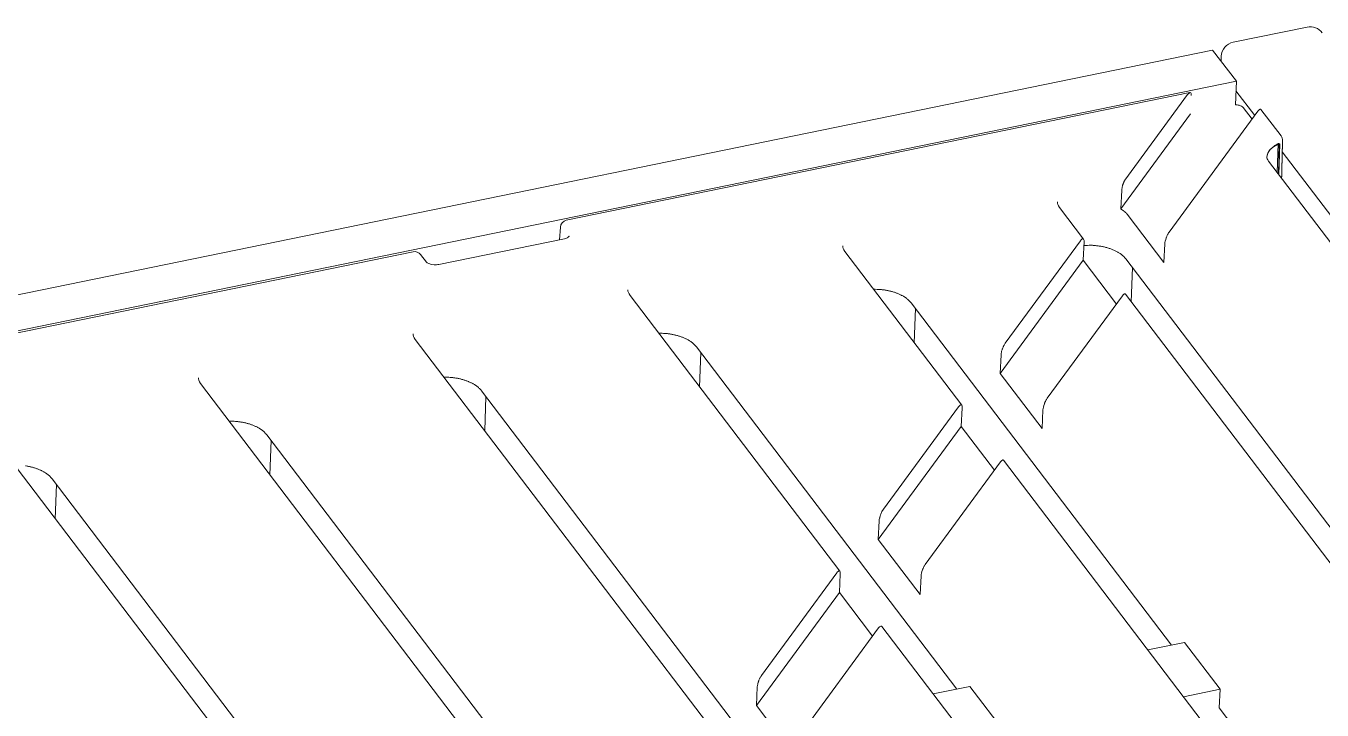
# Model space of a CAD drawing. Header units: millimetres. Extents: x 4267 to 8467, y 166 to 3136.
# Drawn here: x 5481.6 to 5560.8, y 2054.9 to 2096.7 of the extents above; entities that cross this region are included whole.
import ezdxf

# ---------------------------------------------------------------- set-up
doc = ezdxf.new("R2010")
doc.units = ezdxf.units.MM

msp = doc.modelspace()

# ---------------------------------------------------------------- linework, layer by layer
at = {"linetype": 'Continuous', "lineweight": 5}
for p, q in [((5559.907, 2096.669, 326.374), (5555.381, 2095.743, 326.374)), ((5135.581, 2009.621, 326.374), (5554.128, 2095.268, 326.374)), ((5554.128, 2095.268, 326.374), (5555.578, 2093.362, 326.374)), ((5554.652, 2094.886, 326.374), (5554.639, 2094.596, 326.374)), ((5137.031, 2007.715, 326.374), (5555.578, 2093.362, 326.374)), ((5555.578, 2093.362, 326.374), (5555.519, 2091.918, 326.374)), ((5552.734, 2092.665, 326.374), (5514.621, 2084.866, 326.374)), ((5548.77, 2087.328, 326.374), (5552.601, 2092.548, 326.374)), ((5555.554, 2092.778, 326.374), (5556.7, 2091.272, 326.374)), ((5556, 2091.752, 326.374), (5556.535, 2091.048, 326.374)), ((5558.307, 2090.021, 326.374), (5557.082, 2091.63, 326.374)), ((5552.775, 2091.367, 326.374), (5548.512, 2085.559, 326.374)), ((5556.891, 2091.532, 326.374), (5551.464, 2084.14, 326.374)), ((5558.07, 2087.787, 326.374), (5558.133, 2089.552, 326.374)), ((5558.149, 2087.683, 326.374), (5558.197, 2089.564, 326.374)), ((5558.227, 2089.543, 326.374), (5558.175, 2087.649, 326.374)), ((5593.318, 2041.472, 326.374), (5557.544, 2088.478, 326.374)), ((5558.384, 2089.06, 326.374), (5564.118, 2081.525, 326.374)), ((5548.512, 2085.559, 326.374), (5548.569, 2086.701, 326.374)), ((5546.242, 2083.716, 326.374), (5544.775, 2085.644, 326.374)), ((5514.258, 2084.454, 326.374), (5514.197, 2083.678, 326.374)), ((5551.151, 2082.295, 326.374), (5548.963, 2085.169, 326.374)), ((5514.508, 2083.742, 326.374), (5506.82, 2082.168, 326.374)), ((5505.258, 2082.95, 326.374), (5478.617, 2077.498, 326.374)), ((5538.793, 2073.569, 326.374), (5531.647, 2082.958, 326.374)), ((5541.452, 2077.36, 326.374), (5546.049, 2083.621, 326.374)), ((5546.267, 2083.565, 326.374), (5546.21, 2082.424, 326.374)), ((5551.208, 2083.436, 326.374), (5551.151, 2082.295, 326.374)), ((5506.075, 2082.302, 326.374), (5505.713, 2082.779, 326.374)), ((5546.21, 2082.424, 326.374), (5541.138, 2075.515, 326.374)), ((5546.21, 2082.424, 326.374), (5548.243, 2079.752, 326.374)), ((5564.742, 2061.596, 326.374), (5548.83, 2082.504, 326.374)), ((5549.224, 2081.986, 326.374), (5549.152, 2079.893, 326.374)), ((5531.344, 2063.421, 326.374), (5518.52, 2080.271, 326.374)), ((5551.614, 2058.91, 326.374), (5535.702, 2079.818, 326.374)), ((5548.611, 2080.254, 326.374), (5544.015, 2073.993, 326.374)), ((5580.257, 2039.021, 326.374), (5548.803, 2080.351, 326.374)), ((5535.964, 2079.474, 326.374), (5535.892, 2077.381, 326.374)), ((5523.894, 2053.274, 326.374), (5505.392, 2077.585, 326.374)), ((5538.486, 2056.223, 326.374), (5522.575, 2077.131, 326.374)), ((5522.836, 2076.788, 326.374), (5522.764, 2074.694, 326.374)), ((5541.138, 2075.515, 326.374), (5541.195, 2076.656, 326.374)), ((5543.701, 2072.147, 326.374), (5541.138, 2075.515, 326.374)), ((5516.445, 2043.126, 326.374), (5492.265, 2074.899, 326.374)), ((5525.359, 2053.537, 326.374), (5509.447, 2074.445, 326.374)), ((5509.708, 2074.101, 326.374), (5509.636, 2072.008, 326.374)), ((5534.003, 2067.213, 326.374), (5538.599, 2073.474, 326.374)), ((5538.818, 2073.417, 326.374), (5538.761, 2072.276, 326.374)), ((5543.758, 2073.288, 326.374), (5543.701, 2072.147, 326.374)), ((5508.996, 2032.979, 326.374), (5479.137, 2072.213, 326.374)), ((5538.761, 2072.276, 326.374), (5533.689, 2065.367, 326.374)), ((5538.761, 2072.276, 326.374), (5540.794, 2069.605, 326.374)), ((5512.231, 2050.851, 326.374), (5496.319, 2071.759, 326.374)), ((5496.581, 2071.415, 326.374), (5496.509, 2069.322, 326.374)), ((5567.13, 2036.335, 326.374), (5541.354, 2070.204, 326.374)), ((5541.162, 2070.106, 326.374), (5536.566, 2063.845, 326.374)), ((5499.104, 2048.165, 326.374), (5483.192, 2069.073, 326.374)), ((5483.453, 2068.729, 326.374), (5483.381, 2066.636, 326.374)), ((5533.689, 2065.367, 326.374), (5533.746, 2066.509, 326.374)), ((5536.252, 2062, 326.374), (5533.689, 2065.367, 326.374)), ((5526.554, 2057.065, 326.374), (5531.15, 2063.326, 326.374)), ((5531.369, 2063.27, 326.374), (5531.312, 2062.129, 326.374)), ((5536.309, 2063.141, 326.374), (5536.252, 2062, 326.374)), ((5531.312, 2062.129, 326.374), (5526.24, 2055.22, 326.374)), ((5531.312, 2062.129, 326.374), (5533.345, 2059.457, 326.374)), ((5533.713, 2059.959, 326.374), (5528.879, 2053.374, 326.374)), ((5554.002, 2033.648, 326.374), (5533.906, 2060.054, 326.374)), ((5550.173, 2058.615, 326.374), (5552.413, 2059.073, 326.374)), ((5552.413, 2059.073, 326.374), (5554.588, 2056.216, 326.374)), ((5526.24, 2055.22, 326.374), (5526.297, 2056.361, 326.374)), ((5537.046, 2055.929, 326.374), (5539.285, 2056.387, 326.374)), ((5539.285, 2056.387, 326.374), (5541.46, 2053.53, 326.374)), ((5554.588, 2056.216, 326.374), (5552.348, 2055.757, 326.374)), ((5554.531, 2055.077, 326.374), (5554.588, 2056.216, 326.374)), ((5528.803, 2051.852, 326.374), (5526.24, 2055.22, 326.374)), ((5569.422, 2035.511, 326.374), (5554.531, 2055.077, 326.374))]:
    msp.add_line(p, q, dxfattribs=at)
for points in [[(5558.344, 2087.426), (5558.346, 2087.484, -0.000001), (5558.347, 2087.542, -0.000001), (5558.349, 2087.6, -0.000001), (5558.35, 2087.657, -0.000001), (5558.351, 2087.715, -0.000001), (5558.353, 2087.773, -0.000001), (5558.354, 2087.83, -0.000001), (5558.356, 2087.888, -0.000001), (5558.357, 2087.946, -0.000001), (5558.358, 2088.004, -0.000001), (5558.36, 2088.061, -0.000001), (5558.361, 2088.119, -0.000001), (5558.362, 2088.177, -0.000001), (5558.364, 2088.234, -0.000001), (5558.365, 2088.292, -0.000001), (5558.367, 2088.35, -0.000001), (5558.368, 2088.407, -0.000001), (5558.369, 2088.465, -0.000001), (5558.371, 2088.523, -0.000001), (5558.372, 2088.581, -0.000001), (5558.374, 2088.638, -0.000001), (5558.375, 2088.696, -0.000001), (5558.376, 2088.754, -0.000001), (5558.378, 2088.811, -0.000001), (5558.379, 2088.869, -0.000001), (5558.38, 2088.927, -0.000001), (5558.382, 2088.984, -0.000001), (5558.383, 2089.042, -0.000001), (5558.385, 2089.1, -0.000001), (5558.386, 2089.157, -0.000001), (5558.387, 2089.214, -0.000001), (5558.389, 2089.272, -0.000001), (5558.39, 2089.332, -0.000001), (5558.392, 2089.388, 0), (5558.393, 2089.438, -0.000001), (5558.394, 2089.503, -0.000002), (5558.397, 2089.603, -0.000001), (5558.4, 2089.733, -0.000001)], [(5558.4, 2089.733), (5558.4, 2089.733, -0.000008), (5558.4, 2089.733, -0.000008), (5558.4, 2089.733, -0.000008), (5558.4, 2089.733, -0.000008), (5558.4, 2089.733, -0.000008), (5558.4, 2089.733, -0.000008), (5558.4, 2089.733, -0.000008), (5558.4, 2089.733, -0.000008), (5558.4, 2089.733, -0.000008), (5558.4, 2089.733, -0.000008), (5558.4, 2089.733, -0.000008), (5558.4, 2089.733, -0.000008), (5558.4, 2089.733, -0.000008), (5558.4, 2089.733, -0.000008), (5558.4, 2089.733, -0.000008), (5558.4, 2089.733, -0.000008), (5558.4, 2089.733, -0.000008), (5558.4, 2089.733, -0.000009), (5558.4, 2089.733, -0.000008), (5558.4, 2089.733, -0.000008), (5558.4, 2089.733, -0.000009), (5558.4, 2089.733, -0.00001), (5558.4, 2089.733, -0.000008), (5558.4, 2089.733, -0.000003), (5558.4, 2089.733, -0.000011), (5558.4, 2089.733, -0.000019), (5558.4, 2089.733, -0.000009), (5558.4, 2089.733, -0.000005)], [(5548.963, 2085.169), (5548.952, 2085.184, 0.003726), (5548.941, 2085.198, 0.003688), (5548.929, 2085.212, 0.003646), (5548.917, 2085.226, 0.003606), (5548.905, 2085.24, 0.003563), (5548.892, 2085.254, 0.003521), (5548.88, 2085.268, 0.003476), (5548.867, 2085.281, 0.003433), (5548.854, 2085.295, 0.003388), (5548.84, 2085.308, 0.003344), (5548.826, 2085.322, 0.003298), (5548.812, 2085.335, 0.003252), (5548.798, 2085.348, 0.003208), (5548.783, 2085.362, 0.003168), (5548.768, 2085.375, 0.003114), (5548.753, 2085.387, 0.003051), (5548.738, 2085.4, 0.003031), (5548.722, 2085.413, 0.003046), (5548.706, 2085.426, 0.002913), (5548.69, 2085.438, 0.002681), (5548.673, 2085.451, 0.002914), (5548.656, 2085.463, 0.003414), (5548.639, 2085.476, 0.002544), (5548.622, 2085.488, 0.000865), (5548.607, 2085.499, 0.003522), (5548.586, 2085.512, 0.005872), (5548.554, 2085.533, 0.002792), (5548.512, 2085.559, 0.00146)], [(5514.673, 2083.797), (5514.677, 2083.799, 0.002249), (5514.681, 2083.802, 0.002282), (5514.685, 2083.804, 0.002308), (5514.689, 2083.806, 0.002325), (5514.693, 2083.809, 0.002347), (5514.697, 2083.811, 0.00237), (5514.701, 2083.813, 0.002394), (5514.705, 2083.816, 0.002416), (5514.709, 2083.818, 0.002441), (5514.712, 2083.821, 0.002464), (5514.716, 2083.823, 0.00249), (5514.72, 2083.826, 0.002514), (5514.723, 2083.828, 0.002541), (5514.727, 2083.831, 0.002566), (5514.73, 2083.833, 0.002593), (5514.734, 2083.836, 0.002619), (5514.737, 2083.838, 0.002648), (5514.74, 2083.841, 0.002675), (5514.744, 2083.844, 0.002704), (5514.747, 2083.846, 0.002733), (5514.75, 2083.849, 0.002763), (5514.753, 2083.852, 0.00279), (5514.757, 2083.854, 0.002823), (5514.76, 2083.857, 0.002858), (5514.763, 2083.86, 0.002884), (5514.765, 2083.863, 0.002897), (5514.768, 2083.865, 0.002955), (5514.771, 2083.868, 0.003047), (5514.774, 2083.871, 0.002996), (5514.777, 2083.874, 0.002827), (5514.779, 2083.877, 0.003152), (5514.782, 2083.879, 0.003801), (5514.785, 2083.882, 0.002927), (5514.787, 2083.885, 0.001018), (5514.789, 2083.888, 0.004175), (5514.792, 2083.891, 0.007343), (5514.796, 2083.896, 0.003663), (5514.801, 2083.903, 0.001959)], [(5514.705, 2083.817), (5514.707, 2083.818, 0.00159), (5514.709, 2083.82, 0.001604), (5514.711, 2083.821, 0.001616), (5514.713, 2083.823, 0.001627), (5514.715, 2083.824, 0.001639), (5514.717, 2083.826, 0.00165), (5514.719, 2083.828, 0.001663), (5514.721, 2083.829, 0.001674), (5514.723, 2083.831, 0.001687), (5514.725, 2083.832, 0.001699), (5514.727, 2083.834, 0.001712), (5514.728, 2083.836, 0.001724), (5514.73, 2083.837, 0.001738), (5514.732, 2083.839, 0.00175), (5514.734, 2083.841, 0.001764), (5514.736, 2083.842, 0.001777), (5514.738, 2083.844, 0.00179), (5514.739, 2083.846, 0.001803), (5514.741, 2083.847, 0.001818), (5514.743, 2083.849, 0.001831), (5514.745, 2083.851, 0.001845), (5514.746, 2083.852, 0.001858), (5514.748, 2083.854, 0.001874), (5514.75, 2083.856, 0.001891), (5514.751, 2083.857, 0.001901), (5514.753, 2083.859, 0.001904), (5514.755, 2083.861, 0.001935), (5514.756, 2083.863, 0.001989), (5514.758, 2083.864, 0.001948), (5514.759, 2083.866, 0.001832), (5514.761, 2083.868, 0.002037), (5514.762, 2083.87, 0.002449), (5514.764, 2083.871, 0.001876), (5514.765, 2083.873, 0.000647), (5514.766, 2083.875, 0.002669), (5514.768, 2083.877, 0.004662), (5514.77, 2083.88, 0.002309), (5514.774, 2083.884, 0.001231)], [(5514.801, 2083.903), (5514.798, 2083.901, 0.003242), (5514.795, 2083.899, 0.003257), (5514.791, 2083.897, 0.003269), (5514.788, 2083.894, 0.003279), (5514.785, 2083.892, 0.003291), (5514.781, 2083.89, 0.0033), (5514.778, 2083.888, 0.00331), (5514.775, 2083.885, 0.003319), (5514.772, 2083.883, 0.003328), (5514.769, 2083.88, 0.003336), (5514.766, 2083.878, 0.003343), (5514.763, 2083.875, 0.003347), (5514.76, 2083.873, 0.003356), (5514.757, 2083.87, 0.003367), (5514.754, 2083.868, 0.003364), (5514.751, 2083.865, 0.003348), (5514.748, 2083.863, 0.00338), (5514.746, 2083.86, 0.003449), (5514.743, 2083.857, 0.003357), (5514.74, 2083.854, 0.00314), (5514.738, 2083.852, 0.003459), (5514.735, 2083.849, 0.004112), (5514.732, 2083.846, 0.003137), (5514.73, 2083.843, 0.001107), (5514.728, 2083.841, 0.004395), (5514.725, 2083.837, 0.007552), (5514.721, 2083.832, 0.003712), (5514.716, 2083.825, 0.001975)], [(5505.258, 2082.95), (5505.258, 2082.95, 0.000016), (5505.258, 2082.95, 0.000016), (5505.258, 2082.95, 0.000016), (5505.258, 2082.95, 0.000016), (5505.258, 2082.95, 0.000016), (5505.258, 2082.95, 0.000016), (5505.258, 2082.95, 0.000016), (5505.258, 2082.95, 0.000016), (5505.258, 2082.95, 0.000016), (5505.258, 2082.95, 0.000016), (5505.258, 2082.95, 0.000016), (5505.258, 2082.95, 0.000016), (5505.258, 2082.95, 0.000016), (5505.258, 2082.95, 0.000016), (5505.258, 2082.95, 0.000016), (5505.258, 2082.95, 0.000016), (5505.258, 2082.95, 0.000016), (5505.258, 2082.95, 0.000017), (5505.258, 2082.95, 0.000016), (5505.258, 2082.95, 0.000015), (5505.258, 2082.95, 0.000017), (5505.258, 2082.95, 0.00002), (5505.258, 2082.95, 0.000015), (5505.258, 2082.95, 0.000005), (5505.258, 2082.95, 0.000021), (5505.258, 2082.95, 0.000037), (5505.258, 2082.95, 0.000018), (5505.258, 2082.95, 0.00001)], [(5548.83, 2082.504), (5548.791, 2082.553, 0.013784), (5548.747, 2082.601, 0.012477), (5548.7, 2082.65, 0.011678), (5548.648, 2082.698, 0.011501), (5548.592, 2082.745, 0.011076), (5548.531, 2082.792, 0.010637), (5548.466, 2082.838, 0.010167), (5548.397, 2082.883, 0.009824), (5548.324, 2082.927, 0.009425), (5548.246, 2082.969, 0.009105), (5548.165, 2083.01, 0.008753), (5548.08, 2083.049, 0.008471), (5547.991, 2083.086, 0.00818), (5547.9, 2083.121, 0.007953), (5547.805, 2083.154, 0.00769), (5547.708, 2083.184, 0.00745), (5547.608, 2083.212, 0.007306), (5547.506, 2083.237, 0.00726), (5547.402, 2083.26, 0.006926), (5547.298, 2083.28, 0.006401), (5547.193, 2083.297, 0.006856), (5547.086, 2083.311, 0.007896), (5546.976, 2083.322, 0.006087), (5546.872, 2083.331, 0.002462), (5546.779, 2083.338, 0.008141), (5546.661, 2083.34, 0.01379), (5546.485, 2083.336, 0.00702), (5546.255, 2083.327, 0.003829)], [(5535.702, 2079.818), (5535.667, 2079.862, 0.012486), (5535.628, 2079.906, 0.011398), (5535.586, 2079.95, 0.010734), (5535.54, 2079.994, 0.010589), (5535.49, 2080.037, 0.010234), (5535.437, 2080.08, 0.009866), (5535.38, 2080.123, 0.009467), (5535.32, 2080.164, 0.009175), (5535.256, 2080.205, 0.008829), (5535.189, 2080.245, 0.008551), (5535.118, 2080.283, 0.00824), (5535.045, 2080.32, 0.00799), (5534.968, 2080.356, 0.007726), (5534.888, 2080.39, 0.007521), (5534.805, 2080.422, 0.007275), (5534.72, 2080.453, 0.007049), (5534.633, 2080.482, 0.006912), (5534.543, 2080.508, 0.006873), (5534.452, 2080.533, 0.006538), (5534.359, 2080.555, 0.006021), (5534.265, 2080.576, 0.006461), (5534.169, 2080.593, 0.007463), (5534.07, 2080.609, 0.005682), (5533.976, 2080.622, 0.002193), (5533.891, 2080.633, 0.007661), (5533.783, 2080.642, 0.012902), (5533.617, 2080.649, 0.006433), (5533.401, 2080.654, 0.00346)], [(5522.575, 2077.131), (5522.539, 2077.176, 0.012486), (5522.5, 2077.22, 0.011398), (5522.458, 2077.264, 0.010734), (5522.412, 2077.308, 0.010589), (5522.362, 2077.351, 0.010234), (5522.309, 2077.394, 0.009866), (5522.253, 2077.436, 0.009467), (5522.192, 2077.478, 0.009175), (5522.128, 2077.519, 0.008829), (5522.061, 2077.558, 0.008551), (5521.991, 2077.597, 0.00824), (5521.917, 2077.634, 0.00799), (5521.84, 2077.669, 0.007726), (5521.76, 2077.704, 0.007521), (5521.678, 2077.736, 0.007275), (5521.593, 2077.767, 0.007049), (5521.505, 2077.795, 0.006912), (5521.416, 2077.822, 0.006873), (5521.324, 2077.847, 0.006538), (5521.231, 2077.869, 0.006021), (5521.138, 2077.889, 0.006461), (5521.042, 2077.907, 0.007463), (5520.942, 2077.923, 0.005682), (5520.849, 2077.936, 0.002193), (5520.764, 2077.947, 0.007661), (5520.655, 2077.956, 0.012902), (5520.489, 2077.963, 0.006433), (5520.273, 2077.968, 0.003461)], [(5509.447, 2074.445), (5509.412, 2074.489, 0.012486), (5509.373, 2074.533, 0.011398), (5509.33, 2074.578, 0.010734), (5509.284, 2074.621, 0.010589), (5509.235, 2074.665, 0.010234), (5509.182, 2074.708, 0.009866), (5509.125, 2074.75, 0.009467), (5509.065, 2074.792, 0.009174), (5509.001, 2074.832, 0.008829), (5508.934, 2074.872, 0.008551), (5508.863, 2074.91, 0.00824), (5508.789, 2074.947, 0.00799), (5508.712, 2074.983, 0.007726), (5508.633, 2075.017, 0.007521), (5508.55, 2075.05, 0.007275), (5508.465, 2075.08, 0.007049), (5508.378, 2075.109, 0.006912), (5508.288, 2075.136, 0.006873), (5508.197, 2075.16, 0.006538), (5508.104, 2075.183, 0.006021), (5508.01, 2075.203, 0.006461), (5507.914, 2075.221, 0.007463), (5507.815, 2075.237, 0.005682), (5507.721, 2075.25, 0.002193), (5507.636, 2075.261, 0.007661), (5507.527, 2075.269, 0.012902), (5507.362, 2075.276, 0.006433), (5507.145, 2075.281, 0.003461)], [(5496.319, 2071.759), (5496.284, 2071.803, 0.012486), (5496.245, 2071.847, 0.011398), (5496.203, 2071.891, 0.010734), (5496.157, 2071.935, 0.010589), (5496.107, 2071.979, 0.010234), (5496.054, 2072.022, 0.009866), (5495.997, 2072.064, 0.009467), (5495.937, 2072.105, 0.009174), (5495.873, 2072.146, 0.008829), (5495.806, 2072.186, 0.008551), (5495.736, 2072.224, 0.00824), (5495.662, 2072.261, 0.00799), (5495.585, 2072.297, 0.007726), (5495.505, 2072.331, 0.007521), (5495.423, 2072.363, 0.007275), (5495.338, 2072.394, 0.007049), (5495.25, 2072.423, 0.006912), (5495.161, 2072.449, 0.006873), (5495.069, 2072.474, 0.006538), (5494.976, 2072.497, 0.006021), (5494.883, 2072.517, 0.006461), (5494.786, 2072.535, 0.007463), (5494.687, 2072.55, 0.005682), (5494.594, 2072.564, 0.002193), (5494.508, 2072.574, 0.007661), (5494.4, 2072.583, 0.012902), (5494.234, 2072.59, 0.006433), (5494.018, 2072.595, 0.003461)], [(5483.192, 2069.072), (5483.156, 2069.117, 0.012486), (5483.118, 2069.161, 0.011398), (5483.075, 2069.205, 0.010733), (5483.029, 2069.249, 0.010589), (5482.98, 2069.292, 0.010234), (5482.927, 2069.335, 0.009866), (5482.87, 2069.378, 0.009467), (5482.81, 2069.419, 0.009174), (5482.746, 2069.46, 0.008829), (5482.679, 2069.499, 0.008551), (5482.608, 2069.538, 0.00824), (5482.534, 2069.575, 0.00799), (5482.457, 2069.611, 0.007726), (5482.378, 2069.645, 0.007521), (5482.295, 2069.677, 0.007275), (5482.21, 2069.708, 0.007049), (5482.123, 2069.736, 0.006912), (5482.033, 2069.763, 0.006873), (5481.941, 2069.788, 0.006538), (5481.849, 2069.81, 0.006021), (5481.755, 2069.83, 0.006461), (5481.659, 2069.848, 0.007463), (5481.56, 2069.864, 0.005682)]]:
    msp.add_lwpolyline(points, format="xyb", dxfattribs=at)
for points in [[(5560.817, 2096.327, 326.374), (5560.612, 2096.602, 326.374), (5560.243, 2096.742, 326.374), (5559.907, 2096.669, 326.374)], [(5555.381, 2095.743, 326.374), (5554.983, 2095.667, 326.374), (5554.665, 2095.299, 326.374), (5554.652, 2094.893, 326.374)], [(5554.652, 2094.893, 326.374), (5554.652, 2094.89, 326.374), (5554.652, 2094.888, 326.374), (5554.652, 2094.886, 326.374)], [(5558.4, 2089.734, 326.374), (5558.402, 2089.836, 326.374), (5558.369, 2089.939, 326.374), (5558.307, 2090.021, 326.374)], [(5557.446, 2088.729, 326.374), (5557.455, 2089.051, 326.374), (5557.73, 2089.356, 326.374), (5558.221, 2089.541, 326.374)], [(5558.197, 2089.564, 326.374), (5558.178, 2089.561, 326.374), (5558.153, 2089.556, 326.374), (5558.133, 2089.552, 326.374)], [(5557.544, 2088.478, 326.374), (5557.463, 2088.586, 326.374), (5557.445, 2088.665, 326.374), (5557.446, 2088.729, 326.374)], [(5544.775, 2085.644, 326.374), (5544.669, 2085.785, 326.374), (5544.639, 2085.899, 326.374), (5544.644, 2085.996, 326.374)], [(5514.621, 2084.866, 326.374), (5514.427, 2084.829, 326.374), (5514.27, 2084.652, 326.374), (5514.258, 2084.454, 326.374)], [(5514.705, 2083.817, 326.374), (5514.679, 2083.797, 326.374), (5514.606, 2083.761, 326.374), (5514.509, 2083.741, 326.374)], [(5505.713, 2082.779, 326.374), (5505.61, 2082.916, 326.374), (5505.426, 2082.986, 326.374), (5505.258, 2082.949, 326.374)], [(5531.647, 2082.958, 326.374), (5531.541, 2083.099, 326.374), (5531.512, 2083.212, 326.374), (5531.516, 2083.309, 326.374)], [(5518.52, 2080.271, 326.374), (5518.414, 2080.412, 326.374), (5518.384, 2080.526, 326.374), (5518.388, 2080.623, 326.374)], [(5505.392, 2077.585, 326.374), (5505.286, 2077.726, 326.374), (5505.256, 2077.84, 326.374), (5505.261, 2077.937, 326.374)], [(5492.264, 2074.899, 326.374), (5492.158, 2075.04, 326.374), (5492.129, 2075.153, 326.374), (5492.133, 2075.251, 326.374)]]:
    msp.add_open_spline(points, degree=3, dxfattribs=at)
for points, knots in [([(5552.82, 2092.498, 326.374), (5552.822, 2092.533, 326.374), (5552.82, 2092.563, 326.374), (5552.813, 2092.596, 326.374), (5552.812, 2092.604, 326.374), (5552.799, 2092.643, 326.374), (5552.784, 2092.661, 326.374), (5552.746, 2092.669, 326.374), (5552.728, 2092.665, 326.374), (5552.701, 2092.65, 326.374), (5552.693, 2092.645, 326.374), (5552.66, 2092.619, 326.374), (5552.631, 2092.588, 326.374), (5552.601, 2092.548, 326.374)], [0, 0, 0, 0, 0.1875, 0.1875, 0.25, 0.25, 0.5, 0.5, 0.6875, 0.6875, 0.75, 0.75, 1, 1, 1, 1]), ([(5556, 2091.752, 326.374), (5555.952, 2091.814, 326.374), (5555.86, 2091.867, 326.374), (5555.676, 2091.913, 326.374), (5555.596, 2091.921, 326.374), (5555.519, 2091.918, 326.374)], [0, 0, 0, 0, 0.5, 0.5, 0.8268618, 0.8268618, 0.8268618, 0.8268618]), ([(5557.082, 2091.63, 326.374), (5557.082, 2091.63, 326.374), (5557.081, 2091.632, 326.374), (5557.076, 2091.637, 326.374), (5557.07, 2091.643, 326.374), (5557.062, 2091.647, 326.374), (5557.057, 2091.649, 326.374), (5557.054, 2091.65, 326.374), (5557.043, 2091.652, 326.374), (5557.032, 2091.652, 326.374), (5557.013, 2091.646, 326.374), (5557.006, 2091.643, 326.374), (5556.995, 2091.637, 326.374), (5556.99, 2091.634, 326.374), (5556.983, 2091.629, 326.374), (5556.98, 2091.627, 326.374), (5556.978, 2091.626, 326.374), (5556.977, 2091.624, 326.374), (5556.958, 2091.611, 326.374), (5556.93, 2091.586, 326.374), (5556.891, 2091.532, 326.374)], [0.3591958, 0.3591958, 0.3591958, 0.3591958, 0.375, 0.375, 0.4375, 0.46875, 0.46875, 0.5, 0.5, 0.625, 0.625, 0.6875, 0.6875, 0.71875, 0.734375, 0.7421875, 0.7421875, 0.75, 0.75, 1, 1, 1, 1]), ([(5558.133, 2089.552, 326.374), (5558.129, 2089.548, 326.374), (5558.124, 2089.546, 326.374), (5557.94, 2089.443, 326.374), (5557.902, 2089.406, 326.374), (5557.576, 2089.157, 326.374), (5557.454, 2088.949, 326.374), (5557.445, 2088.735, 326.374)], [0.0147556, 0.0147556, 0.0147556, 0.0147556, 0.0195567, 0.0195567, 0.2229107, 0.2229107, 0.6811202, 0.6811202, 0.6811202, 0.6811202]), ([(5548.569, 2086.701, 326.374), (5548.571, 2086.745, 326.374), (5548.577, 2086.798, 326.374), (5548.594, 2086.888, 326.374), (5548.601, 2086.919, 326.374), (5548.614, 2086.968, 326.374), (5548.618, 2086.984, 326.374), (5548.626, 2087.009, 326.374), (5548.63, 2087.021, 326.374), (5548.634, 2087.034, 326.374), (5548.636, 2087.042, 326.374), (5548.638, 2087.048, 326.374), (5548.645, 2087.071, 326.374), (5548.654, 2087.095, 326.374), (5548.669, 2087.135, 326.374), (5548.675, 2087.149, 326.374), (5548.687, 2087.179, 326.374), (5548.694, 2087.193, 326.374), (5548.733, 2087.276, 326.374), (5548.756, 2087.31, 326.374), (5548.77, 2087.328, 326.374)], [0, 0, 0, 0, 0.25, 0.25, 0.375, 0.375, 0.4375, 0.4375, 0.46875, 0.484375, 0.484375, 0.5, 0.5, 0.625, 0.625, 0.6875, 0.6875, 0.75, 0.75, 1, 1, 1, 1]), ([(5546.048, 2083.621, 326.374), (5546.068, 2083.649, 326.374), (5546.086, 2083.668, 326.374), (5546.107, 2083.69, 326.374), (5546.114, 2083.696, 326.374), (5546.122, 2083.704, 326.374), (5546.126, 2083.707, 326.374), (5546.131, 2083.711, 326.374), (5546.132, 2083.712, 326.374), (5546.134, 2083.713, 326.374), (5546.134, 2083.713, 326.374), (5546.151, 2083.726, 326.374), (5546.165, 2083.734, 326.374), (5546.184, 2083.739, 326.374), (5546.19, 2083.74, 326.374), (5546.199, 2083.741, 326.374), (5546.201, 2083.741, 326.374), (5546.206, 2083.74, 326.374), (5546.208, 2083.74, 326.374), (5546.254, 2083.728, 326.374), (5546.272, 2083.659, 326.374), (5546.267, 2083.565, 326.374)], [0, 0, 0, 0, 0.125, 0.125, 0.1875, 0.1875, 0.21875, 0.234375, 0.242188, 0.242188, 0.25, 0.25, 0.375, 0.375, 0.4375, 0.4375, 0.46875, 0.46875, 0.5, 0.5, 1, 1, 1, 1]), ([(5551.464, 2084.14, 326.374), (5551.444, 2084.113, 326.374), (5551.427, 2084.086, 326.374), (5551.405, 2084.048, 326.374), (5551.398, 2084.036, 326.374), (5551.389, 2084.019, 326.374), (5551.384, 2084.011, 326.374), (5551.38, 2084.003, 326.374), (5551.378, 2083.999, 326.374), (5551.377, 2083.997, 326.374), (5551.377, 2083.996, 326.374), (5551.358, 2083.961, 326.374), (5551.343, 2083.928, 326.374), (5551.321, 2083.879, 326.374), (5551.315, 2083.862, 326.374), (5551.305, 2083.838, 326.374), (5551.302, 2083.831, 326.374), (5551.296, 2083.815, 326.374), (5551.294, 2083.808, 326.374), (5551.241, 2083.662, 326.374), (5551.212, 2083.53, 326.374), (5551.208, 2083.436, 326.374)], [0, 0, 0, 0, 0.125, 0.125, 0.1875, 0.1875, 0.21875, 0.234375, 0.242188, 0.242188, 0.25, 0.25, 0.375, 0.375, 0.4375, 0.4375, 0.46875, 0.46875, 0.5, 0.5, 1, 1, 1, 1]), ([(5506.82, 2082.168, 326.374), (5506.741, 2082.155, 326.374), (5506.396, 2082.111, 326.374), (5506.059, 2082.285, 326.374), (5506.075, 2082.302, 326.374)], [0, 0, 0, 0, 0.272685, 1, 1, 1, 1]), ([(5548.803, 2080.352, 326.374), (5548.803, 2080.351, 326.374), (5548.802, 2080.352, 326.374), (5548.798, 2080.358, 326.374), (5548.791, 2080.363, 326.374), (5548.784, 2080.368, 326.374), (5548.779, 2080.37, 326.374), (5548.776, 2080.371, 326.374), (5548.765, 2080.374, 326.374), (5548.754, 2080.374, 326.374), (5548.735, 2080.368, 326.374), (5548.728, 2080.365, 326.374), (5548.717, 2080.359, 326.374), (5548.711, 2080.356, 326.374), (5548.705, 2080.351, 326.374), (5548.702, 2080.349, 326.374), (5548.7, 2080.348, 326.374), (5548.698, 2080.347, 326.374), (5548.68, 2080.333, 326.374), (5548.651, 2080.308, 326.374), (5548.611, 2080.254, 326.374)], [0.3658311, 0.3658311, 0.3658311, 0.3658311, 0.375, 0.375, 0.4375, 0.46875, 0.46875, 0.5, 0.5, 0.625, 0.625, 0.6875, 0.6875, 0.71875, 0.734375, 0.7421875, 0.7421875, 0.75, 0.75, 1, 1, 1, 1]), ([(5541.195, 2076.656, 326.374), (5541.198, 2076.703, 326.374), (5541.205, 2076.759, 326.374), (5541.226, 2076.852, 326.374), (5541.235, 2076.885, 326.374), (5541.25, 2076.935, 326.374), (5541.258, 2076.96, 326.374), (5541.266, 2076.986, 326.374), (5541.272, 2077.003, 326.374), (5541.276, 2077.012, 326.374), (5541.29, 2077.05, 326.374), (5541.302, 2077.082, 326.374), (5541.323, 2077.131, 326.374), (5541.331, 2077.148, 326.374), (5541.343, 2077.173, 326.374), (5541.349, 2077.185, 326.374), (5541.356, 2077.2, 326.374), (5541.359, 2077.206, 326.374), (5541.361, 2077.21, 326.374), (5541.363, 2077.213, 326.374), (5541.383, 2077.251, 326.374), (5541.412, 2077.306, 326.374), (5541.452, 2077.36, 326.374)], [0, 0, 0, 0, 0.25, 0.25, 0.375, 0.375, 0.4375, 0.46875, 0.46875, 0.5, 0.5, 0.625, 0.625, 0.6875, 0.6875, 0.71875, 0.734375, 0.742188, 0.742188, 0.75, 0.75, 1, 1, 1, 1]), ([(5538.599, 2073.474, 326.374), (5538.619, 2073.501, 326.374), (5538.636, 2073.521, 326.374), (5538.658, 2073.543, 326.374), (5538.664, 2073.549, 326.374), (5538.673, 2073.556, 326.374), (5538.677, 2073.56, 326.374), (5538.681, 2073.563, 326.374), (5538.683, 2073.565, 326.374), (5538.684, 2073.566, 326.374), (5538.684, 2073.566, 326.374), (5538.702, 2073.579, 326.374), (5538.716, 2073.586, 326.374), (5538.735, 2073.592, 326.374), (5538.741, 2073.593, 326.374), (5538.749, 2073.593, 326.374), (5538.752, 2073.593, 326.374), (5538.757, 2073.593, 326.374), (5538.759, 2073.592, 326.374), (5538.805, 2073.581, 326.374), (5538.823, 2073.512, 326.374), (5538.818, 2073.417, 326.374)], [0, 0, 0, 0, 0.125, 0.125, 0.1875, 0.1875, 0.21875, 0.234375, 0.242188, 0.242188, 0.25, 0.25, 0.375, 0.375, 0.4375, 0.4375, 0.46875, 0.46875, 0.5, 0.5, 1, 1, 1, 1]), ([(5544.015, 2073.993, 326.374), (5543.995, 2073.966, 326.374), (5543.978, 2073.938, 326.374), (5543.955, 2073.901, 326.374), (5543.949, 2073.889, 326.374), (5543.939, 2073.872, 326.374), (5543.935, 2073.864, 326.374), (5543.931, 2073.855, 326.374), (5543.929, 2073.851, 326.374), (5543.927, 2073.849, 326.374), (5543.927, 2073.849, 326.374), (5543.909, 2073.814, 326.374), (5543.893, 2073.78, 326.374), (5543.872, 2073.731, 326.374), (5543.865, 2073.715, 326.374), (5543.856, 2073.691, 326.374), (5543.853, 2073.683, 326.374), (5543.847, 2073.667, 326.374), (5543.844, 2073.661, 326.374), (5543.791, 2073.515, 326.374), (5543.763, 2073.383, 326.374), (5543.758, 2073.288, 326.374)], [0, 0, 0, 0, 0.125, 0.125, 0.1875, 0.1875, 0.21875, 0.234375, 0.242188, 0.242188, 0.25, 0.25, 0.375, 0.375, 0.4375, 0.4375, 0.46875, 0.46875, 0.5, 0.5, 1, 1, 1, 1]), ([(5541.354, 2070.204, 326.374), (5541.354, 2070.204, 326.374), (5541.353, 2070.205, 326.374), (5541.349, 2070.21, 326.374), (5541.342, 2070.216, 326.374), (5541.335, 2070.22, 326.374), (5541.33, 2070.222, 326.374), (5541.327, 2070.223, 326.374), (5541.315, 2070.226, 326.374), (5541.304, 2070.226, 326.374), (5541.285, 2070.22, 326.374), (5541.278, 2070.218, 326.374), (5541.268, 2070.212, 326.374), (5541.262, 2070.208, 326.374), (5541.255, 2070.204, 326.374), (5541.252, 2070.202, 326.374), (5541.25, 2070.2, 326.374), (5541.249, 2070.199, 326.374), (5541.23, 2070.185, 326.374), (5541.202, 2070.161, 326.374), (5541.162, 2070.106, 326.374)], [0.3658317, 0.3658317, 0.3658317, 0.3658317, 0.375, 0.375, 0.4375, 0.46875, 0.46875, 0.5, 0.5, 0.625, 0.625, 0.6875, 0.6875, 0.71875, 0.734375, 0.7421875, 0.7421875, 0.75, 0.75, 1, 1, 1, 1]), ([(5533.746, 2066.509, 326.374), (5533.749, 2066.557, 326.374), (5533.756, 2066.611, 326.374), (5533.773, 2066.686, 326.374), (5533.777, 2066.704, 326.374), (5533.795, 2066.77, 326.374), (5533.81, 2066.821, 326.374), (5533.854, 2066.941, 326.374), (5533.883, 2067.006, 326.374), (5533.922, 2067.082, 326.374), (5533.929, 2067.094, 326.374), (5533.958, 2067.147, 326.374), (5533.98, 2067.182, 326.374), (5534.003, 2067.213, 326.374)], [0, 0, 0, 0, 0.25, 0.25, 0.3125, 0.3125, 0.5, 0.5, 0.75, 0.75, 0.8125, 0.8125, 1, 1, 1, 1]), ([(5536.566, 2063.845, 326.374), (5536.546, 2063.818, 326.374), (5536.528, 2063.791, 326.374), (5536.506, 2063.753, 326.374), (5536.499, 2063.741, 326.374), (5536.49, 2063.724, 326.374), (5536.486, 2063.716, 326.374), (5536.481, 2063.708, 326.374), (5536.479, 2063.704, 326.374), (5536.478, 2063.702, 326.374), (5536.478, 2063.701, 326.374), (5536.46, 2063.666, 326.374), (5536.444, 2063.633, 326.374), (5536.423, 2063.583, 326.374), (5536.416, 2063.567, 326.374), (5536.407, 2063.543, 326.374), (5536.404, 2063.536, 326.374), (5536.398, 2063.52, 326.374), (5536.395, 2063.513, 326.374), (5536.342, 2063.367, 326.374), (5536.314, 2063.235, 326.374), (5536.309, 2063.141, 326.374)], [0, 0, 0, 0, 0.125, 0.125, 0.1875, 0.1875, 0.21875, 0.234375, 0.242188, 0.242188, 0.25, 0.25, 0.375, 0.375, 0.4375, 0.4375, 0.46875, 0.46875, 0.5, 0.5, 1, 1, 1, 1]), ([(5531.15, 2063.326, 326.374), (5531.17, 2063.354, 326.374), (5531.187, 2063.373, 326.374), (5531.209, 2063.395, 326.374), (5531.215, 2063.401, 326.374), (5531.224, 2063.409, 326.374), (5531.228, 2063.412, 326.374), (5531.232, 2063.416, 326.374), (5531.234, 2063.417, 326.374), (5531.235, 2063.418, 326.374), (5531.235, 2063.418, 326.374), (5531.252, 2063.431, 326.374), (5531.267, 2063.439, 326.374), (5531.286, 2063.444, 326.374), (5531.292, 2063.445, 326.374), (5531.3, 2063.446, 326.374), (5531.303, 2063.446, 326.374), (5531.308, 2063.445, 326.374), (5531.31, 2063.445, 326.374), (5531.355, 2063.433, 326.374), (5531.373, 2063.364, 326.374), (5531.369, 2063.27, 326.374)], [0, 0, 0, 0, 0.125, 0.125, 0.1875, 0.1875, 0.21875, 0.234375, 0.242188, 0.242188, 0.25, 0.25, 0.375, 0.375, 0.4375, 0.4375, 0.46875, 0.46875, 0.5, 0.5, 1, 1, 1, 1]), ([(5533.713, 2059.959, 326.374), (5533.736, 2059.99, 326.374), (5533.757, 2060.015, 326.374), (5533.785, 2060.041, 326.374), (5533.792, 2060.046, 326.374), (5533.829, 2060.074, 326.374), (5533.854, 2060.082, 326.374), (5533.887, 2060.074, 326.374), (5533.896, 2060.067, 326.374), (5533.906, 2060.054, 326.374)], [0, 0, 0, 0, 0.1875, 0.1875, 0.25, 0.25, 0.5, 0.5, 0.6314129, 0.6314129, 0.6314129, 0.6314129]), ([(5526.297, 2056.361, 326.374), (5526.299, 2056.408, 326.374), (5526.307, 2056.464, 326.374), (5526.328, 2056.557, 326.374), (5526.336, 2056.59, 326.374), (5526.351, 2056.64, 326.374), (5526.359, 2056.665, 326.374), (5526.368, 2056.691, 326.374), (5526.374, 2056.708, 326.374), (5526.377, 2056.717, 326.374), (5526.391, 2056.755, 326.374), (5526.404, 2056.787, 326.374), (5526.425, 2056.836, 326.374), (5526.432, 2056.853, 326.374), (5526.444, 2056.878, 326.374), (5526.45, 2056.89, 326.374), (5526.457, 2056.905, 326.374), (5526.461, 2056.911, 326.374), (5526.463, 2056.915, 326.374), (5526.464, 2056.918, 326.374), (5526.484, 2056.956, 326.374), (5526.514, 2057.011, 326.374), (5526.554, 2057.065, 326.374)], [0, 0, 0, 0, 0.25, 0.25, 0.375, 0.375, 0.4375, 0.46875, 0.46875, 0.5, 0.5, 0.625, 0.625, 0.6875, 0.6875, 0.71875, 0.734375, 0.742188, 0.742188, 0.75, 0.75, 1, 1, 1, 1])]:
    msp.add_open_spline(points, degree=3, knots=knots, dxfattribs=at)

doc.saveas('drawing.dxf')
